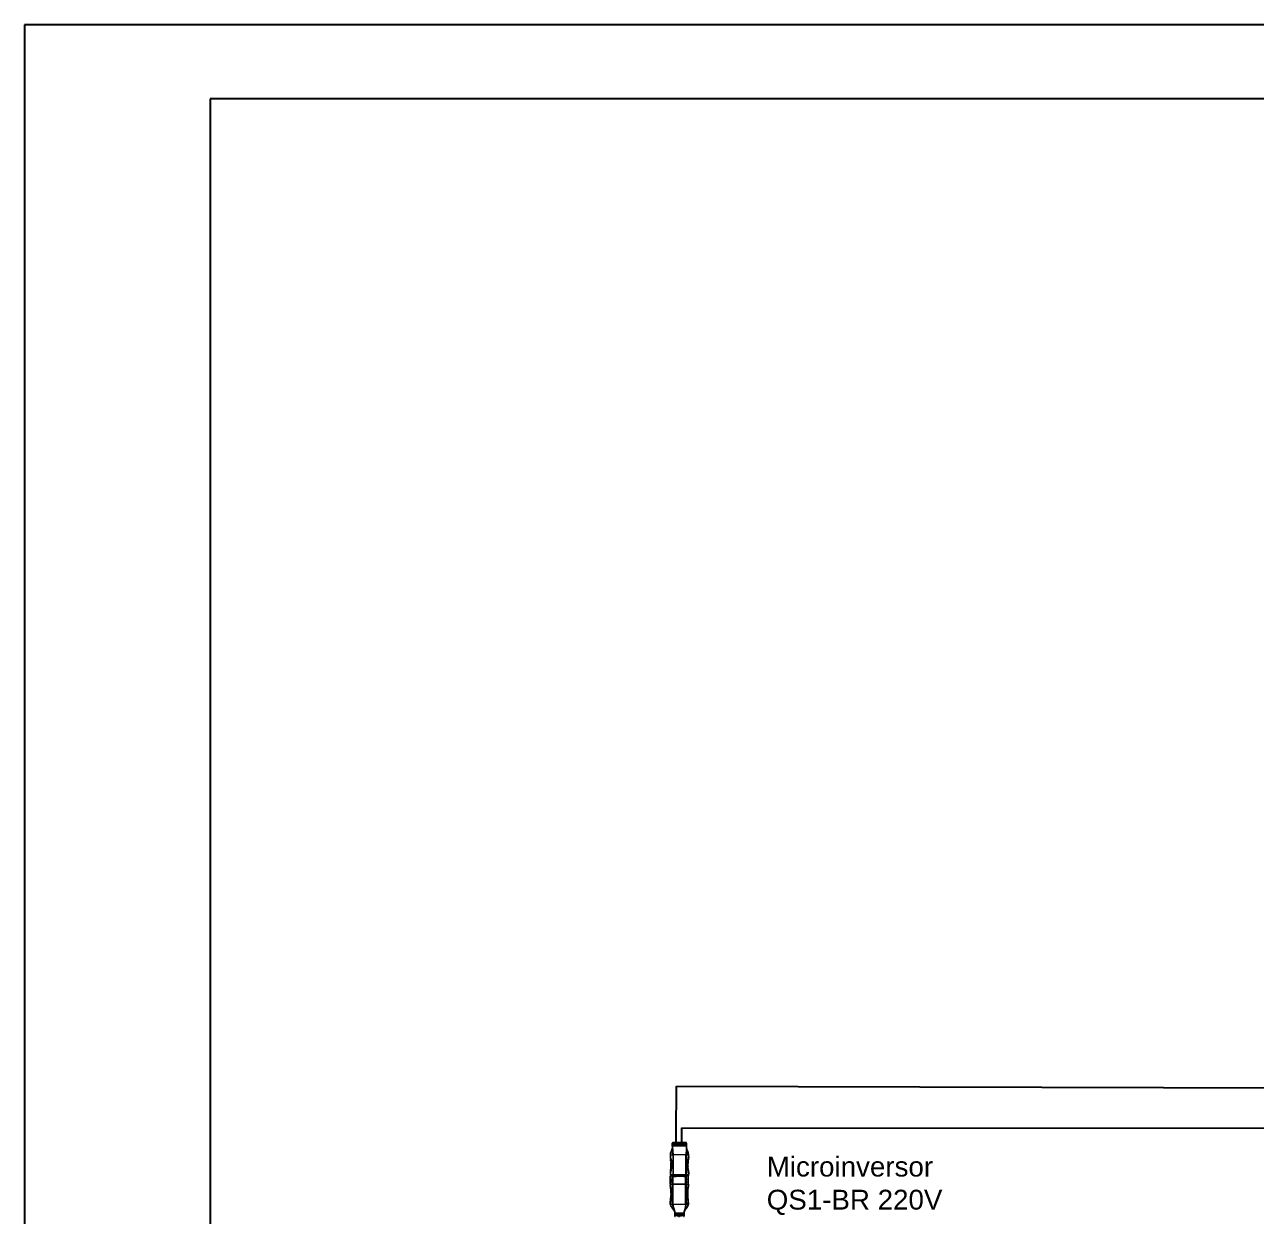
# Model space of a CAD drawing. Header units: millimetres. Extents: x 3165 to 8716, y -1118 to 2802.
# Drawn here: x 3165 to 4260, y 1743 to 2802 of the extents above; entities that cross this region are included whole.
import ezdxf

# ---------------------------------------------------------------- set-up
doc = ezdxf.new("R2010")
doc.units = ezdxf.units.MM
doc.linetypes.add('PDF_IMPORT', pattern=[1, 0.8, -0.2])
doc.layers.add('PDF_Geometry', color=7, linetype='Continuous', true_color=0x1f1916)
doc.styles.get("Standard").update_dxf_attribs({"font": 'arial.ttf'})

msp = doc.modelspace()

# ---------------------------------------------------------------- linework, layer by layer
for p, q in [((8715.8, 2802.3), (3165.2, 2802.3)), ((3165.2, 2802.3), (3165.2, -1118.1)), ((8649.8, 2736.3), (3330.2, 2736.3)), ((3330.2, 2736.3), (3330.2, -1052.1)), ((3744.3, 1815.9), (3744.4, 1858.6)), ((3744.4, 1858.6), (6459, 1852.2)), ((3749.2, 1808.5), (3749.2, 1821.5)), ((3749.2, 1821.5), (6456.8, 1820.3)), ((3744.3, 1808.8), (3744.3, 1815.9))]:
    msp.add_line(p, q)
at = {"layer": 'PDF_Geometry', "color": 0, "lineweight": 15}
for points in [[(3741.2, 1808.5), (3740.9, 1808.3), (3740.7, 1808.3), (3740.7, 1808)], [(3741.5, 1808.5), (3741.2, 1808.5), (3740.9, 1808.3), (3740.7, 1808.3), (3740.7, 1808), (3740.9, 1808)], [(3741.2, 1805.3), (3740.9, 1805.3), (3740.7, 1805.3), (3740.7, 1808)], [(3742, 1807.5), (3741.5, 1807.5), (3741.5, 1807.2), (3741.2, 1807.2), (3741.8, 1807.2), (3742, 1806.9), (3747.1, 1806.9)], [(3746, 1805.6), (3750.3, 1805.6), (3750.6, 1805.9), (3753, 1805.9), (3753, 1806.1), (3752.2, 1806.1), (3751.9, 1806.4), (3742.3, 1806.4), (3742, 1806.1), (3741.2, 1806.1), (3741.5, 1806.1), (3741.5, 1805.9), (3742, 1805.9)], [(3752.5, 1806.9), (3752.7, 1807.2), (3753, 1807.2), (3753, 1807.5), (3749.5, 1807.5), (3748.7, 1807.7), (3747.1, 1807.7)], [(3755.4, 1795.9), (3754.9, 1795.9), (3755.4, 1795.9), (3755.4, 1797.6), (3755.4, 1798.4), (3755.1, 1798.4), (3755.1, 1799.7), (3754.9, 1799.7), (3754.9, 1800.5), (3754.6, 1800.8), (3754.6, 1801.3), (3754.3, 1801.8), (3754.1, 1802.4), (3754.1, 1802.9), (3753.8, 1803.2), (3753.8, 1805.3), (3753.8, 1808), (3753.5, 1808), (3753.5, 1808.3), (3752.5, 1808.3)], [(3753.3, 1808.5), (3753, 1808.5)], [(3753.3, 1808), (3753.5, 1808)], [(3753.5, 1808), (3753.8, 1808)], [(3740.7, 1805.3), (3740.7, 1804), (3740.4, 1803.4), (3740.4, 1802.6), (3740.1, 1802.1), (3739.9, 1801.3), (3739.9, 1801), (3739.6, 1800.8), (3739.6, 1800), (3739.3, 1799.7), (3739.3, 1798.9), (3739.1, 1798.9), (3739.1, 1797.6), (3739.1, 1795.9), (3739.3, 1795.9), (3739.1, 1795.9)], [(3740.9, 1805.3), (3740.1, 1801.3), (3739.3, 1797.6), (3739.1, 1797.6), (3739.1, 1798.4), (3739.3, 1798.9), (3739.3, 1799.7)], [(3739.1, 1795.9), (3739.6, 1794.1), (3739.9, 1792.2), (3739.9, 1790.3), (3740.1, 1788.4), (3740.1, 1787.4), (3739.9, 1786.6), (3739.9, 1784.7), (3739.6, 1782.8), (3739.1, 1781), (3739.1, 1782)], [(3739.1, 1794.9), (3739.1, 1795.9), (3739.1, 1794.9), (3739.3, 1794.6), (3739.1, 1794.6), (3739.1, 1794.3), (3739.3, 1794.1), (3739.1, 1794.1)], [(3740.7, 1805.3), (3740.7, 1803.7), (3740.4, 1803.2), (3740.4, 1802.9), (3740.1, 1802.4), (3740.1, 1801.8), (3739.9, 1801.3), (3739.9, 1800.8), (3739.6, 1800.5), (3739.6, 1800), (3739.3, 1799.7)], [(3739.9, 1794.1), (3739.6, 1795.1), (3739.3, 1795.9), (3739.3, 1797.6), (3741.2, 1797.6)], [(3741.2, 1797.5), (3740.9, 1801.3), (3740.9, 1805.3), (3741.2, 1801.3), (3741.5, 1797.5), (3741.2, 1797.5), (3741.2, 1779.9), (3741.5, 1779.9), (3741.2, 1779.9), (3741.2, 1779.1)], [(3742, 1797.6), (3741.5, 1797.6), (3741.5, 1779.9)], [(3752.7, 1779.9), (3752.7, 1797.6), (3752.2, 1797.6)], [(3752.5, 1779.9), (3752.7, 1779.9), (3753.3, 1779.9), (3753.3, 1797.5), (3752.7, 1797.5), (3753.3, 1801.3), (3753.5, 1805.3), (3753.5, 1801.3), (3753.3, 1797.5)], [(3753.8, 1805.3), (3753.5, 1805.3), (3753.3, 1805.3)], [(3753.3, 1797.6), (3754.9, 1797.6), (3754.9, 1795.9), (3754.6, 1795.1), (3754.6, 1794.1), (3754.3, 1793.3), (3754.3, 1792.2), (3754.1, 1791.7), (3754.1, 1790.3)], [(3754.9, 1797.6), (3754.3, 1801.3), (3753.5, 1805.3)], [(3753.8, 1804.2), (3753.5, 1804.8), (3753.5, 1805.3)], [(3754.6, 1800.8), (3754.6, 1801.3), (3754.3, 1801.8)], [(3754.3, 1788.7), (3754.3, 1788.4), (3754.3, 1790.3), (3754.6, 1791.1), (3754.6, 1792.2), (3754.9, 1794.1), (3755.4, 1795.9), (3755.4, 1794.9)], [(3754.9, 1797.6), (3755.4, 1797.6)], [(3755.4, 1797.5), (3755.4, 1798.1), (3755.1, 1798.4)], [(3755.4, 1794.9), (3755.4, 1795.9)], [(3739.1, 1794.6), (3739.1, 1794.9)], [(3739.3, 1794.9), (3739.1, 1794.9)], [(3739.3, 1793.8), (3739.1, 1793.8), (3739.1, 1794.1)], [(3739.1, 1780.7), (3739.1, 1781), (3739.3, 1781), (3739.3, 1780.7), (3739.6, 1781.8), (3739.9, 1782.6), (3740.1, 1783.6), (3740.1, 1785), (3740.4, 1785.5), (3740.4, 1786.6)], [(3739.3, 1794.9), (3739.3, 1794.6)], [(3739.6, 1793.8), (3739.3, 1793.8), (3739.3, 1794.1), (3739.3, 1793.8), (3739.3, 1793.3)], [(3739.6, 1793.8), (3739.3, 1793.8)], [(3739.3, 1793), (3739.3, 1793.3)], [(3739.3, 1793.3), (3739.6, 1793.3), (3739.6, 1793), (3739.3, 1793)], [(3739.3, 1793), (3739.3, 1792.7), (3739.6, 1792.5), (3739.6, 1792.2), (3739.6, 1791.7)], [(3739.3, 1792.2), (3739.3, 1792.5)], [(3739.3, 1792.5), (3739.6, 1792.5), (3739.6, 1792.2), (3739.3, 1792.2)], [(3739.3, 1783.9), (3739.3, 1784.2), (3739.6, 1784.2), (3739.6, 1784.7), (3739.6, 1785)], [(3739.3, 1784.2), (3739.3, 1784.7)], [(3739.3, 1784.7), (3739.6, 1784.7), (3739.6, 1784.2), (3739.3, 1784.2)], [(3739.6, 1793.3), (3739.6, 1793)], [(3739.6, 1791.4), (3739.6, 1791.7)], [(3739.6, 1791.7), (3739.6, 1791.4)], [(3739.9, 1791.7), (3739.6, 1791.7)], [(3739.6, 1791.4), (3739.6, 1790.9)], [(3739.9, 1791.4), (3739.6, 1791.4)], [(3739.6, 1790.6), (3739.6, 1790.9)], [(3739.6, 1790.9), (3739.9, 1790.9), (3739.9, 1790.6), (3739.6, 1790.6)], [(3739.6, 1790.6), (3739.6, 1790.1)], [(3739.6, 1789.8), (3739.6, 1790.1)], [(3739.6, 1790.1), (3739.9, 1790.1), (3739.9, 1789.8), (3739.6, 1789.8)], [(3739.6, 1789.8), (3739.6, 1789.5)], [(3739.6, 1789), (3739.6, 1789.5)], [(3739.6, 1789.5), (3739.9, 1789.5), (3739.9, 1789), (3739.6, 1789)], [(3739.6, 1788.2), (3739.6, 1788.4), (3739.6, 1788.7)], [(3739.6, 1788.7), (3739.9, 1788.7), (3739.9, 1788.5), (3739.9, 1788.2), (3739.6, 1788.2)], [(3739.9, 1788.4), (3739.6, 1788.4)], [(3739.6, 1787.4), (3739.6, 1787.9)], [(3739.6, 1787.9), (3739.9, 1787.9), (3739.9, 1787.4), (3739.6, 1787.4)], [(3739.6, 1787.1), (3739.6, 1787.4)], [(3739.6, 1786.6), (3739.6, 1787.1)], [(3739.6, 1787.1), (3739.9, 1787.1), (3739.9, 1786.6), (3739.6, 1786.6)], [(3739.6, 1786.3), (3739.6, 1786.6)], [(3739.6, 1785.8), (3739.6, 1786.3)], [(3739.6, 1786.3), (3739.9, 1786.3), (3739.9, 1785.8), (3739.6, 1785.8)], [(3739.6, 1785.5), (3739.6, 1785.8)], [(3739.6, 1785), (3739.6, 1785.5)], [(3739.6, 1785.5), (3739.6, 1785)], [(3739.9, 1785.5), (3739.6, 1785.5)], [(3739.9, 1785), (3739.6, 1785)], [(3739.9, 1791.7), (3739.9, 1791.4)], [(3739.9, 1790.9), (3739.9, 1790.6)], [(3739.9, 1790.1), (3739.9, 1789.8)], [(3739.9, 1788.4), (3739.9, 1788.7), (3739.9, 1789), (3739.9, 1789.5)], [(3740.1, 1788.4), (3739.9, 1788.4), (3739.9, 1788.2), (3739.9, 1787.9), (3739.9, 1787.4)], [(3739.9, 1787.1), (3739.9, 1786.6)], [(3739.9, 1786.3), (3739.9, 1785.8)], [(3739.9, 1785.5), (3739.9, 1785)], [(3754.3, 1789), (3754.3, 1789.5)], [(3754.6, 1789.5), (3754.3, 1789.5)], [(3754.6, 1789), (3754.3, 1789)], [(3754.3, 1788.7), (3754.6, 1788.7)], [(3755.4, 1782), (3755.4, 1781), (3754.9, 1782.8), (3754.3, 1786.6), (3754.3, 1788.4), (3754.3, 1788.2)], [(3754.6, 1788.2), (3754.3, 1788.2)], [(3754.3, 1787.4), (3754.3, 1787.9)], [(3754.6, 1787.9), (3754.3, 1787.9)], [(3754.6, 1787.4), (3754.3, 1787.4)], [(3754.6, 1792.2), (3754.6, 1792.5)], [(3754.9, 1792.5), (3754.6, 1792.5)], [(3754.9, 1792.2), (3754.6, 1792.2)], [(3754.6, 1791.4), (3754.6, 1791.7)], [(3754.6, 1790.6), (3754.6, 1790.9)], [(3754.6, 1789.8), (3754.6, 1790.1)], [(3754.6, 1786.6), (3754.6, 1787.1)], [(3754.6, 1785.8), (3754.6, 1786.3)], [(3754.6, 1785), (3754.6, 1785.5)], [(3754.6, 1784.2), (3754.6, 1784.7)], [(3754.9, 1784.7), (3754.6, 1784.7)], [(3754.9, 1784.2), (3754.6, 1784.2)], [(3754.9, 1793.8), (3754.9, 1794.1)], [(3755.1, 1794.1), (3754.9, 1794.1)], [(3754.9, 1793), (3754.9, 1793.3)], [(3754.9, 1792.5), (3754.9, 1792.2), (3754.9, 1792.5)], [(3755.1, 1794.6), (3755.1, 1794.9)], [(3755.1, 1794.6), (3755.1, 1794.1)], [(3755.1, 1793.8), (3755.1, 1793.3)], [(3739.1, 1782.8), (3739.3, 1783.1)], [(3739.1, 1782.3), (3739.1, 1782.6), (3739.3, 1782.8), (3739.6, 1783.1)], [(3739.3, 1783.1), (3739.3, 1782.8), (3739.1, 1782.8)], [(3739.1, 1781.8), (3739.1, 1782), (3739.1, 1782.3)], [(3739.1, 1782.3), (3739.3, 1782.3), (3739.3, 1782), (3739.1, 1782)], [(3739.3, 1782), (3739.1, 1782)], [(3739.1, 1780.7), (3739.1, 1781.8)], [(3741.2, 1779.9), (3739.3, 1779.9), (3739.1, 1779.9), (3739.1, 1779.1), (3739.3, 1779.1), (3741.2, 1779.1), (3741.5, 1779.1), (3742, 1779.1)], [(3739.2, 1779.1), (3741.1, 1779.1)], [(3739.3, 1783.6), (3739.3, 1783.9)], [(3739.3, 1783.9), (3739.6, 1783.9), (3739.6, 1783.6), (3739.3, 1783.6)], [(3739.3, 1783.1), (3739.3, 1783.6)], [(3739.6, 1783.1), (3739.3, 1783.1)], [(3739.3, 1782.3), (3739.3, 1782)], [(3741.2, 1779.9), (3739.3, 1779.9)], [(3739.3, 1779.9), (3739.3, 1779.1)], [(3739.6, 1783.9), (3739.6, 1783.6)], [(3741.3, 1771.6), (3741.1, 1771.6), (3741.1, 1779.1), (3741.3, 1779.1)], [(3741.9, 1779.1), (3741.3, 1779.1), (3741.3, 1771.6), (3741.9, 1771.6)], [(3741.5, 1779.9), (3742.3, 1779.9)], [(3742, 1779.9), (3741.5, 1779.9), (3741.5, 1779.1), (3741.5, 1778.5), (3743.4, 1778.5), (3744.2, 1778.5)], [(3750.9, 1779.1), (3750.9, 1778.5), (3753, 1778.5), (3753, 1779.1)], [(3752.2, 1779.9), (3752.7, 1779.9)], [(3752.3, 1771.6), (3752.6, 1771.6), (3752.6, 1779.1), (3752.3, 1779.1)], [(3752.5, 1779.1), (3752.7, 1779.1), (3753.3, 1779.1), (3754.9, 1779.1)], [(3752.6, 1779.1), (3753.1, 1779.1), (3753.1, 1771.6), (3752.6, 1771.6)], [(3752.7, 1779.1), (3752.7, 1779.9), (3753.3, 1779.9), (3753.3, 1779.1)], [(3753.1, 1779.1), (3754.7, 1779.1)], [(3754.6, 1782.6), (3754.6, 1781.8), (3754.9, 1780.7), (3754.9, 1779.9), (3753.3, 1779.9)], [(3754.9, 1783.6), (3754.9, 1783.9)], [(3754.9, 1782.8), (3754.9, 1783.1)], [(3755.1, 1782.8), (3754.9, 1782.8)], [(3754.9, 1779.9), (3755.4, 1779.9), (3755.4, 1780.7)], [(3755.1, 1783.6), (3755.1, 1783.1)], [(3755.1, 1782.8), (3755.1, 1782.3)], [(3755.1, 1782), (3755.1, 1782.3)], [(3755.4, 1782), (3755.4, 1781.8)], [(3755.4, 1780.7), (3755.4, 1781.8)], [(3739.7, 1763), (3740, 1763), (3740, 1763.6), (3739.7, 1764.4), (3739.7, 1766.8), (3739.5, 1767.3), (3739.5, 1768.1), (3739.2, 1768.9), (3739.2, 1769.7), (3738.9, 1770.5), (3738.9, 1769.4), (3738.9, 1768.9), (3739.2, 1768.9)], [(3740, 1763), (3740, 1762.2), (3739.7, 1761.4), (3739.7, 1759.3), (3739.5, 1758.5), (3739.5, 1757.7), (3739.2, 1757.1), (3739.2, 1756.3), (3738.9, 1755.5), (3738.9, 1755.3), (3739.2, 1755.3), (3739.7, 1756.6), (3739.7, 1757.9), (3740, 1759), (3740.3, 1760.3), (3740.3, 1765.4), (3739.7, 1768.1), (3739.5, 1769.4), (3739.2, 1770.5), (3738.9, 1770.5)], [(3738.9, 1769.4), (3738.9, 1770.5)], [(3739.2, 1768.6), (3738.9, 1768.9)], [(3739.2, 1768.1), (3739.5, 1768.1), (3739.2, 1768.6), (3738.9, 1768.6), (3738.9, 1768.4), (3739.2, 1768.1), (3739.2, 1768.6)], [(3739.2, 1771.6), (3741.1, 1771.6)], [(3739.2, 1771.6), (3741.1, 1771.6)], [(3739.2, 1767.8), (3739.2, 1768.1)], [(3739.5, 1767.8), (3739.5, 1767.6), (3739.5, 1767.8), (3739.2, 1767.8), (3739.2, 1767.6), (3739.5, 1767.6)], [(3739.5, 1767), (3739.2, 1767.3), (3739.2, 1767.6)], [(3739.5, 1767), (3739.5, 1766.8), (3739.5, 1767), (3739.2, 1767), (3739.2, 1766.8), (3739.5, 1766.8)], [(3739.5, 1766), (3739.7, 1766), (3739.7, 1766.2), (3739.5, 1766.2)], [(3739.5, 1766.2), (3739.5, 1766), (3739.5, 1766.2)], [(3739.7, 1765.4), (3739.7, 1765.2), (3739.7, 1765.4), (3739.5, 1765.4), (3739.5, 1765.2), (3739.7, 1765.2)], [(3739.7, 1764.6), (3739.7, 1764.4), (3739.7, 1764.6), (3739.5, 1764.6), (3739.5, 1764.4), (3739.7, 1764.4)], [(3739.7, 1763.8), (3739.7, 1763.6), (3739.7, 1763.8), (3739.5, 1763.8), (3739.5, 1763.6), (3739.7, 1763.6)], [(3739.7, 1761.9), (3739.7, 1762.5), (3739.5, 1762.5), (3739.5, 1761.9), (3739.7, 1761.9), (3739.7, 1762.5), (3739.7, 1762.7), (3739.7, 1763), (3739.5, 1763), (3739.7, 1763), (3739.7, 1762.7), (3739.5, 1762.7), (3739.5, 1763)], [(3739.7, 1763), (3739.7, 1763.6)], [(3741.3, 1753.9), (3741.1, 1753.9), (3741.1, 1771.6), (3741.3, 1771.6)], [(3741.9, 1771.6), (3741.3, 1771.6), (3741.3, 1753.9), (3741.9, 1753.9)], [(3752.1, 1753.9), (3752.6, 1753.9), (3752.6, 1771.6), (3752.3, 1771.6)], [(3752.6, 1771.6), (3753.1, 1771.6), (3753.1, 1753.9), (3752.6, 1753.9)], [(3754.7, 1763.8), (3754.5, 1763.6), (3754.2, 1763.6)], [(3754.2, 1763.8), (3754.2, 1763.5)], [(3754.2, 1763.8), (3754.5, 1763.8)], [(3754.2, 1762.7), (3754.2, 1763), (3754.2, 1763.6)], [(3754.2, 1762.2), (3754.2, 1763), (3754.5, 1763)], [(3754.2, 1762.7), (3754.5, 1762.7)], [(3754.2, 1762.5), (3754.5, 1762.5), (3754.7, 1762.2), (3754.7, 1761.9)], [(3754.2, 1762.5), (3754.2, 1761.9)], [(3755, 1767.6), (3754.7, 1767.6), (3754.7, 1767.8), (3754.7, 1767.6), (3754.7, 1767), (3754.7, 1766.8), (3754.7, 1766.2), (3754.5, 1766.2)], [(3754.5, 1767), (3754.7, 1767), (3754.7, 1766.8), (3754.5, 1766.8)], [(3754.5, 1767), (3754.5, 1766.8)], [(3754.5, 1766), (3754.7, 1766), (3754.7, 1765.4), (3754.5, 1765.4)], [(3754.7, 1765.2), (3754.5, 1765.2), (3754.5, 1765.4), (3754.5, 1765.2), (3754.5, 1764.6), (3754.5, 1764.4), (3754.5, 1763.8)], [(3754.7, 1764.6), (3754.5, 1764.6), (3754.5, 1764.4), (3754.7, 1764.4)], [(3754.7, 1763.8), (3754.5, 1763.8), (3754.5, 1763.6)], [(3754.5, 1763.5), (3754.5, 1763)], [(3754.5, 1762.7), (3754.5, 1762.5)], [(3754.5, 1762.5), (3754.5, 1761.9), (3754.7, 1761.9)], [(3754.7, 1771.6), (3755.3, 1771.6), (3755.3, 1770.5), (3754.7, 1770.5), (3755.3, 1770.5), (3755, 1769.7)], [(3755.3, 1770.5), (3755.3, 1769.4), (3755, 1769.4), (3755, 1768.9), (3755, 1768.6), (3754.7, 1768.1), (3755, 1768.1), (3755, 1767.8), (3754.7, 1767.8)], [(3754.7, 1768.6), (3755, 1768.6), (3755, 1768.1)], [(3754.7, 1768.6), (3754.7, 1768.1)], [(3754.7, 1766.2), (3754.7, 1766)], [(3754.7, 1765.4), (3754.7, 1765.2)], [(3754.7, 1764.6), (3754.7, 1764.4)], [(3755, 1769.4), (3755, 1768.9), (3755.3, 1768.9)], [(3755, 1767.8), (3755, 1767.6)], [(3755.3, 1768.9), (3755.3, 1769.4), (3755.3, 1770.5)], [(3738.9, 1756.9), (3738.9, 1757.1), (3739.2, 1757.1), (3739.5, 1757.7)], [(3739.2, 1756.6), (3738.9, 1756.6), (3739.2, 1756.9), (3738.9, 1756.9), (3738.9, 1756.6), (3738.9, 1755.3)], [(3738.9, 1755.5), (3738.9, 1756.6)], [(3738.9, 1755.5), (3738.9, 1755.3)], [(3738.9, 1753.9), (3738.9, 1753.1), (3739.2, 1752.8), (3739.2, 1752.6), (3739.5, 1752), (3739.7, 1751.8), (3740, 1751.2), (3740, 1751), (3740.8, 1750.2), (3741.1, 1749.6), (3741.3, 1749.4), (3741.6, 1748.8), (3742.1, 1748.3), (3742.1, 1748), (3742.4, 1747.8), (3742.4, 1747.5), (3742.7, 1747), (3742.7, 1746.2)], [(3739.2, 1758.5), (3739.2, 1758.7), (3739.5, 1758.7), (3739.5, 1759.3), (3739.5, 1758.7), (3739.2, 1758.7), (3739.2, 1759.3), (3739.5, 1759.3)], [(3739.2, 1757.7), (3739.2, 1757.9)], [(3739.2, 1757.7), (3739.5, 1757.7)], [(3739.2, 1756.6), (3739.2, 1756.9)], [(3739.7, 1761.7), (3739.7, 1761.1), (3739.7, 1761.7), (3739.5, 1761.7), (3739.5, 1761.1), (3739.7, 1761.1)], [(3739.7, 1760.9), (3739.7, 1760.3), (3739.7, 1760.9), (3739.5, 1760.9), (3739.5, 1760.3), (3739.7, 1760.3)], [(3739.5, 1759.5), (3739.7, 1759.5), (3739.7, 1760.1), (3739.5, 1760.1), (3739.5, 1759.5), (3739.5, 1760.1)], [(3739.5, 1757.9), (3739.5, 1758.5)], [(3741.3, 1753.9), (3741.3, 1753.4), (3741.6, 1752.8), (3741.6, 1752), (3741.9, 1751.5), (3741.9, 1751), (3742.1, 1750.4), (3742.1, 1749.9), (3742.4, 1749.6)], [(3751.3, 1746.1), (3751.3, 1747.5), (3751.5, 1748), (3751.5, 1748.6), (3751.8, 1749.1), (3752.1, 1749.6), (3752.1, 1749.9), (3752.3, 1750.4), (3752.6, 1751), (3752.6, 1751.5), (3752.9, 1752), (3753.1, 1752.3), (3753.1, 1753.9), (3754.7, 1753.9), (3754.7, 1755.3), (3755.3, 1755.3), (3755.3, 1753.9), (3754.7, 1753.9)], [(3752.6, 1753.9), (3752.6, 1752.3), (3752.3, 1752), (3752.3, 1751), (3752.1, 1750.4), (3751.8, 1749.9), (3751.8, 1749.6), (3751.5, 1749.1), (3751.5, 1748.6), (3751.3, 1748), (3751.3, 1746.2), (3751.5, 1746.4), (3751.5, 1747.5), (3751.8, 1747.8), (3752.1, 1748.3), (3752.3, 1748.6), (3752.3, 1748.8), (3752.6, 1749.1), (3752.9, 1749.6)], [(3755.3, 1753.9), (3755.3, 1753.4), (3755, 1753.1), (3755, 1752.6), (3754.7, 1752), (3754.2, 1751.5), (3753.9, 1751), (3753.7, 1750.7), (3753.4, 1750.4), (3753.1, 1749.9), (3752.9, 1749.6), (3752.6, 1749.1), (3752.3, 1748.6), (3751.8, 1748), (3751.8, 1747.8), (3751.5, 1747.5), (3751.5, 1747), (3751.3, 1746.7), (3751.3, 1746.1), (3751.3, 1747), (3751.5, 1747.2), (3751.5, 1747.8), (3751.8, 1748), (3752.1, 1748.6), (3752.6, 1749.6), (3753.1, 1749.9), (3753.4, 1750.4), (3753.9, 1751.5), (3754.2, 1751.8), (3754.5, 1752.3), (3754.7, 1752.8), (3754.7, 1753.9)], [(3754.2, 1761.9), (3754.5, 1761.9)], [(3754.2, 1751.2), (3754.5, 1751.8), (3754.7, 1752)], [(3754.5, 1761.9), (3754.5, 1761.7), (3754.5, 1761.1), (3754.5, 1760.9), (3754.5, 1760.3)], [(3754.7, 1761.7), (3754.7, 1761.1), (3754.5, 1761.1)], [(3754.7, 1761.7), (3754.5, 1761.7), (3754.5, 1761.1)], [(3754.7, 1760.9), (3754.5, 1760.9), (3754.5, 1760.3), (3754.7, 1760.3)], [(3754.5, 1760.1), (3754.5, 1759.5)], [(3754.7, 1760.1), (3754.5, 1760.1), (3754.5, 1759.5), (3754.7, 1759.5)], [(3754.5, 1759.3), (3754.7, 1759.3), (3754.7, 1758.7), (3754.5, 1758.7)], [(3754.5, 1759.3), (3754.5, 1758.7)], [(3754.7, 1760.9), (3754.7, 1760.3)], [(3754.7, 1760.3), (3754.7, 1760.1)], [(3754.7, 1760.1), (3754.7, 1759.5)], [(3754.7, 1759.5), (3754.7, 1759.3)], [(3754.7, 1759.3), (3754.7, 1758.7)], [(3754.7, 1758.7), (3754.7, 1758.5), (3754.7, 1757.9)], [(3755, 1758.5), (3754.7, 1758.5), (3754.7, 1757.9), (3755, 1757.9)], [(3755, 1757.9), (3755, 1757.7), (3754.7, 1757.7), (3754.7, 1757.1)], [(3755, 1757.7), (3755, 1757.1), (3754.7, 1757.1)], [(3754.7, 1757.7), (3755, 1757.1), (3755, 1756.9), (3755, 1756.6), (3755, 1756.9), (3755.3, 1756.9)], [(3755, 1758.5), (3755, 1757.9)], [(3755.3, 1755.3), (3755.3, 1755.5), (3755.3, 1756.6), (3755, 1756.6)], [(3755.3, 1755.3), (3755.3, 1756.6), (3755.3, 1756.9)], [(3742.7, 1746.2), (3743, 1746.2)], [(3742.7, 1746.1), (3742.7, 1743.5), (3742.7, 1743.2), (3743, 1743.2)], [(3743, 1743.5), (3742.7, 1743.5)], [(3743, 1747.2), (3743, 1746.2), (3743.2, 1746.2)], [(3743, 1743.5), (3743, 1742.9), (3743.2, 1742.9)], [(3744, 1745.6), (3743.5, 1745.6), (3743.5, 1745.3), (3743.2, 1745.3), (3743.2, 1745.1), (3745.4, 1745.1), (3745.6, 1744.8), (3746.2, 1744.8)], [(3744, 1744.3), (3743.8, 1744.3), (3743.8, 1744), (3743.2, 1744), (3743.2, 1743.7), (3744.8, 1743.7), (3745.1, 1743.5), (3746.4, 1743.5)], [(3746.4, 1742.9), (3747, 1742.9), (3747.2, 1742.9)], [(3747.5, 1745.6), (3747, 1745.6)], [(3748, 1744.8), (3748.6, 1744.8), (3748.6, 1745.1), (3748.8, 1745.1)], [(3748.6, 1743.5), (3749.1, 1743.5), (3749.1, 1743.7), (3749.4, 1743.7)], [(3750.7, 1743.7), (3751, 1743.7), (3751, 1744), (3750.4, 1744), (3750.4, 1744.3), (3750.2, 1744.3)], [(3750.7, 1745.1), (3751, 1745.3), (3750.7, 1745.3), (3750.4, 1745.6)], [(3750.7, 1742.9), (3751, 1742.9), (3751.3, 1742.9), (3751.3, 1743.5)], [(3751, 1746.2), (3751.3, 1746.2)], [(3751.3, 1746.2), (3751.3, 1743.5), (3751, 1743.5)], [(3751, 1742.9), (3751.3, 1742.9), (3751.3, 1743.5)]]:
    msp.add_lwpolyline(points, dxfattribs=at)
for points in [[(3754.9, 1791.7), (3754.6, 1791.7), (3754.6, 1791.4), (3754.9, 1791.4)], [(3754.9, 1790.9), (3754.9, 1790.6), (3754.6, 1790.6), (3754.6, 1790.9)], [(3754.9, 1790.1), (3754.9, 1789.8), (3754.6, 1789.8), (3754.6, 1790.1)], [(3754.9, 1789.5), (3754.6, 1789.5), (3754.6, 1789), (3754.9, 1789.3)], [(3754.6, 1788.7), (3754.6, 1788.5), (3754.6, 1788.2), (3754.6, 1788.5)], [(3754.6, 1787.9), (3754.9, 1787.6), (3754.9, 1787.4), (3754.6, 1787.4)], [(3754.9, 1787.1), (3754.6, 1787.1), (3754.6, 1786.6), (3754.9, 1786.6)], [(3754.9, 1786.3), (3754.6, 1786.3), (3754.6, 1785.8), (3754.9, 1785.8)], [(3754.9, 1785.5), (3754.9, 1785), (3754.6, 1785), (3754.6, 1785.5)], [(3755.1, 1794.1), (3755.1, 1793.8), (3754.9, 1793.8), (3755.1, 1793.8)], [(3755.1, 1793.3), (3754.9, 1793.3), (3754.9, 1793), (3755.1, 1793)], [(3754.9, 1784.7), (3754.9, 1784.2)], [(3755.4, 1794.9), (3755.1, 1794.9), (3755.1, 1794.6), (3755.4, 1794.6)], [(3739.2, 1771.6), (3738.9, 1771.6), (3738.9, 1779.1), (3739.2, 1779.1)], [(3739.3, 1779.9), (3739.1, 1779.9), (3739.1, 1780.7), (3739.3, 1780.7)], [(3741.1, 1775.9), (3741.1, 1773.2), (3739.7, 1773.2), (3739.7, 1775.9)], [(3753.1, 1773.2), (3753.1, 1775.9), (3754.5, 1775.9), (3754.5, 1773.2)], [(3755.3, 1771.6), (3755.3, 1779.1), (3754.7, 1779.1), (3754.7, 1771.6)], [(3755.1, 1783.9), (3755.1, 1783.6), (3754.9, 1783.6), (3754.9, 1783.9)], [(3755.1, 1783.1), (3754.9, 1783.1), (3755.1, 1782.8)], [(3755.4, 1780.7), (3754.9, 1780.7), (3755.1, 1780.7), (3755.1, 1781), (3755.4, 1781)], [(3755.4, 1779.1), (3755.4, 1779.9), (3754.9, 1779.9), (3754.9, 1779.1)], [(3755.4, 1782.3), (3755.4, 1782), (3755.1, 1782), (3755.1, 1782.3)], [(3738.9, 1771.6), (3738.9, 1770.5), (3739.2, 1770.5), (3739.2, 1771.6)], [(3739.2, 1769.4), (3738.9, 1769.4), (3739.2, 1768.9)], [(3754.5, 1766), (3754.5, 1766.2)], [(3754.5, 1762.7), (3754.5, 1763)], [(3739.2, 1757.1), (3739.2, 1757.7), (3738.9, 1757.1)], [(3739.5, 1757.9), (3739.2, 1757.9), (3739.2, 1758.5), (3739.5, 1758.5)], [(3755.3, 1753.9), (3755.3, 1753.4), (3755, 1753.1), (3755, 1752.8), (3755, 1753.1), (3755.3, 1753.4)]]:
    msp.add_lwpolyline(points, close=True, dxfattribs=at)
at = {"layer": 'PDF_Geometry', "color": 0, "linetype": 'PDF_IMPORT', "lineweight": 15, "ltscale": 0.005625}
for points in [[(3754.6, 1790.6), (3754.6, 1786.3)], [(3739.5, 1763.8), (3739.5, 1766.8)]]:
    msp.add_lwpolyline(points, dxfattribs=at)
at = {"layer": 'PDF_Geometry', "color": 0, "linetype": 'PDF_IMPORT', "lineweight": 15, "ltscale": 0.005639}
msp.add_lwpolyline([(3754.9, 1793), (3754.9, 1790.9)], dxfattribs=at)
at = {"layer": 'PDF_Geometry', "color": 0, "linetype": 'PDF_IMPORT', "lineweight": 15, "ltscale": 0.002819}
for points in [[(3754.9, 1785.8), (3754.9, 1783.9)], [(3739.5, 1759.3), (3739.5, 1761.9)]]:
    msp.add_lwpolyline(points, dxfattribs=at)
at = {"layer": 'PDF_Geometry', "color": 0, "lineweight": 15}
for points in [[(3753.1, 1771.6), (3754.7, 1771.6), (3754.7, 1770.5), (3754.5, 1769.2, 0.089754), (3754.5, 1756.6), (3754.7, 1755.3), (3755, 1755.3), (3755, 1755.5), (3755.3, 1755.5), (3755, 1756.3)], [(3738.9, 1753.9), (3738.9, 1753.1), (3739.2, 1752.8), (3739.2, 1752.3), (3739.5, 1752), (3739.5, 1751.8), (3739.7, 1751.5), (3740.3, 1751), (3740.5, 1750.4), (3740.8, 1749.9), (3741.6, 1749.1), (3741.9, 1748.6), (3742.4, 1748), (3742.4, 1747.5), (3742.7, 1747.2), (3742.7, 1746.4), (3743, 1746.1), (3743, 1746.7), (3742.7, 1747), (3742.7, 1747.2), (3742.4, 1747.8), (3742.4, 1748), (3742.1, 1748.6), (3741.9, 1749.1), (3741.3, 1749.6), (3741.1, 1749.9), (3740.8, 1750.4), (3740.5, 1751), (3740.3, 1751.5), (3740, 1751.8), (3739.7, 1752.3), (3739.5, 1752.8), (3739.5, 1753.4), (3739.2, 1753.6), (3739.2, 1753.9), (3738.9, 1753.9), (3738.9, 1755.3), (3739.2, 1755.3), (3739.2, 1753.9), (3741.1, 1753.9), (3741.1, 1752.8, 0.099258), (3741.9, 1750.4), (3741.9, 1749.9), (3742.1, 1749.6), (3742.4, 1749.1), (3742.4, 1748.6), (3742.7, 1748), (3742.7, 1747.5), (3743, 1747.2), (3743, 1746.1)]]:
    msp.add_lwpolyline(points, format="xyb", dxfattribs=at)
for points in [[(3740.9, 1808), (3745.1, 1808), (3749.2, 1808), (3753.3, 1808)], [(3753, 1808.5), (3749.2, 1808.5), (3745.3, 1808.5), (3741.5, 1808.5)], [(3747.1, 1807.7), (3745.2, 1807.7), (3744.1, 1807.3), (3742, 1807.5)], [(3747.1, 1806.9), (3748.9, 1806.9), (3750.7, 1806.9), (3752.5, 1806.9)], [(3753.3, 1805.3), (3749.2, 1805.3), (3745.2, 1805.3), (3741.2, 1805.3)], [(3742, 1805.9), (3744.2, 1806), (3743.7, 1805.4), (3746, 1805.6)], [(3752.2, 1797.6), (3748.8, 1797.6), (3745.4, 1797.6), (3742, 1797.6)], [(3754.3, 1801.8), (3754, 1802.7), (3753.7, 1803.3), (3753.8, 1804.2)], [(3755.1, 1798.4), (3755.2, 1799.2), (3755, 1800.1), (3754.6, 1800.8)], [(3740.4, 1786.6), (3740.4, 1788.9), (3740.5, 1791.9), (3739.9, 1794.1)], [(3754.1, 1790.3), (3754, 1787.7), (3754, 1785.1), (3754.6, 1782.6)], [(3752.3, 1779.1), (3748.8, 1779.1), (3745.4, 1779.1), (3741.9, 1779.1)], [(3752.5, 1779.9), (3749, 1779.9), (3745.5, 1779.9), (3742, 1779.9)], [(3752.5, 1779.1), (3749, 1779.1), (3745.5, 1779.1), (3742, 1779.1)], [(3742.3, 1779.9), (3745.6, 1779.9), (3748.9, 1779.9), (3752.2, 1779.9)], [(3750.8, 1778.5), (3748.4, 1778.5), (3746.3, 1778.5), (3744.2, 1778.5)], [(3752.3, 1771.6), (3748.8, 1771.6), (3745.4, 1771.6), (3741.9, 1771.6)], [(3741.9, 1771.6), (3745.4, 1771.6), (3748.8, 1771.6), (3752.3, 1771.6)], [(3754.2, 1763.6), (3754.2, 1765), (3754.6, 1768.3), (3755, 1769.7)], [(3741.9, 1753.9), (3745.3, 1753.9), (3748.7, 1753.9), (3752.1, 1753.9)], [(3755, 1756.3), (3754.6, 1757.6), (3754.2, 1760.9), (3754.2, 1762.2)], [(3742.4, 1749.6), (3742.4, 1748.8), (3742.9, 1748), (3743, 1747.2)], [(3751, 1743.5), (3748.3, 1743.5), (3745.6, 1743.5), (3743, 1743.5)], [(3743.2, 1746.2), (3745.8, 1746.2), (3748.4, 1746.2), (3751, 1746.2)], [(3747, 1745.6), (3746, 1745.6), (3745, 1745.6), (3744, 1745.6)], [(3750.2, 1744.3), (3748.1, 1744.3), (3746.1, 1744.3), (3744, 1744.3)], [(3746.2, 1744.8), (3746.8, 1744.8), (3747.4, 1744.8), (3748, 1744.8)], [(3746.4, 1743.5), (3747.1, 1743.5), (3747.9, 1743.5), (3748.6, 1743.5)], [(3750.4, 1745.6), (3749.5, 1745.6), (3748.5, 1745.6), (3747.5, 1745.6)], [(3748.8, 1745.1), (3749.5, 1745.1), (3750.1, 1745.1), (3750.7, 1745.1)], [(3749.4, 1743.7), (3749.8, 1743.7), (3750.3, 1743.7), (3750.7, 1743.7)], [(3752.9, 1749.6), (3754.5, 1751.2), (3752.9, 1750.1), (3754.2, 1751.2)]]:
    msp.add_open_spline(points, degree=3, dxfattribs=at)

# ---------------------------------------------------------------- texts
at = {"insert": (3824.7, 1796), "char_height": 17.636, "attachment_point": 1}
msp.add_mtext_dynamic_manual_height_columns('Microinversor \\PQS1-BR 220V', width=308.209, gutter_width=12.5, heights=[64.5], dxfattribs=at)

doc.saveas('drawing.dxf')
